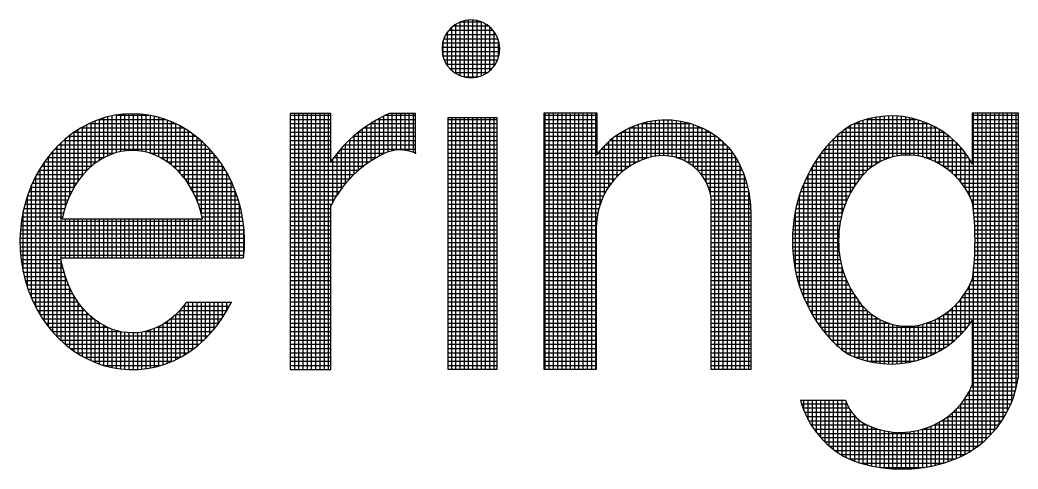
# Model space of a CAD drawing. Header units: inches. Extents: x 947 to 1788, y 0 to 594.
# Drawn here: x 1675.568 to 1679.652, y 99.481 to 101.318 of the extents above; entities that cross this region are included whole.
import ezdxf

# ---------------------------------------------------------------- set-up
doc = ezdxf.new("R2010")
doc.units = ezdxf.units.IN
doc.header["$MEASUREMENT"] = 0
doc.layers.add('BG ÇÑ±¹Áö¿ª³\xad¹æ±â¼úÁÖ½ÄÈ¸»ç CI', color=7, linetype='Continuous')

msp = doc.modelspace()

# ---------------------------------------------------------------- linework, layer by layer
at = {"layer": 'BG ÇÑ±¹Áö¿ª³\xad¹æ±â¼úÁÖ½ÄÈ¸»ç CI', "color": 7, "linetype": 'Continuous', "lineweight": 25}
for p, q in [((1677.3409, 101.2939), (1677.4853, 101.2939)), ((1677.3517, 101.0993), (1677.3517, 101.3013)), ((1677.3691, 101.0906), (1677.3691, 101.31)), ((1677.3723, 101.3112), (1677.4538, 101.3112)), ((1677.3865, 101.0851), (1677.3865, 101.3155)), ((1677.4038, 101.0825), (1677.4038, 101.3181)), ((1677.4212, 101.0824), (1677.4212, 101.3182)), ((1677.4386, 101.0849), (1677.4386, 101.3157)), ((1677.4559, 101.0902), (1677.4559, 101.3104)), ((1677.4733, 101.0986), (1677.4733, 101.302)), ((1677.3106, 101.2591), (1677.5156, 101.2591)), ((1677.317, 101.1314), (1677.317, 101.2692)), ((1677.3227, 101.2765), (1677.5034, 101.2765)), ((1677.3344, 101.1121), (1677.3344, 101.2885)), ((1677.4907, 101.1111), (1677.4907, 101.2894)), ((1677.508, 101.1299), (1677.508, 101.2707)), ((1677.2974, 101.2244), (1677.5288, 101.2244)), ((1677.2996, 101.167), (1677.2996, 101.2336)), ((1677.3024, 101.2418), (1677.5237, 101.2418)), ((1677.5254, 101.1635), (1677.5254, 101.2371)), ((1677.2951, 101.207), (1677.5311, 101.207)), ((1677.2953, 101.1897), (1677.5308, 101.1897)), ((1677.2982, 101.1723), (1677.5279, 101.1723)), ((1677.3039, 101.155), (1677.5222, 101.155)), ((1677.3129, 101.1376), (1677.5132, 101.1376)), ((1677.3261, 101.1202), (1677.5, 101.1202)), ((1677.3462, 101.1029), (1677.48, 101.1029)), ((1677.385, 101.0855), (1677.4412, 101.0855)), ((1675.9555, 100.9286), (1675.9197, 100.9205)), ((1675.9452, 100.7699), (1675.9452, 100.9263)), ((1675.9912, 100.9334), (1675.9555, 100.9286)), ((1675.96, 100.9292), (1676.0954, 100.9292)), ((1675.9626, 100.7756), (1675.9626, 100.9296)), ((1675.9799, 100.78), (1675.9799, 100.9319)), ((1676.0265, 100.935), (1675.9912, 100.9334)), ((1675.9973, 100.7827), (1675.9973, 100.9337)), ((1676.0147, 100.7842), (1676.0147, 100.9345)), ((1676.0612, 100.9336), (1676.0265, 100.935)), ((1676.032, 100.7846), (1676.032, 100.9348)), ((1676.0494, 100.7837), (1676.0494, 100.9341)), ((1676.0948, 100.9293), (1676.0612, 100.9336)), ((1676.0668, 100.7812), (1676.0668, 100.9329)), ((1676.0841, 100.7776), (1676.0841, 100.9307)), ((1676.1273, 100.9225), (1676.0948, 100.9293)), ((1676.1015, 100.7727), (1676.1015, 100.9279)), ((1676.6739, 100.9353), (1676.6739, 99.8879)), ((1676.8404, 100.9353), (1676.6739, 100.9353)), ((1676.6739, 100.9292), (1676.8404, 100.9292)), ((1676.6745, 99.8879), (1676.6745, 100.9353)), ((1676.6919, 99.8879), (1676.6919, 100.9353)), ((1676.7093, 99.8879), (1676.7093, 100.9353)), ((1676.7266, 99.8879), (1676.7266, 100.9353)), ((1676.744, 99.8879), (1676.744, 100.9353)), ((1676.7613, 99.8879), (1676.7613, 100.9353)), ((1676.7787, 99.8879), (1676.7787, 100.9353)), ((1676.7961, 99.8879), (1676.7961, 100.9353)), ((1676.8134, 99.8879), (1676.8134, 100.9353)), ((1676.8308, 99.8879), (1676.8308, 100.9353)), ((1676.8404, 100.7401), (1676.8404, 100.9353)), ((1677.0649, 100.9292), (1677.1867, 100.9292)), ((1677.0739, 100.7785), (1677.0739, 100.9334)), ((1677.1867, 100.9353), (1677.0783, 100.9353)), ((1677.0913, 100.7833), (1677.0913, 100.9353)), ((1677.1086, 100.7859), (1677.1086, 100.9353)), ((1677.126, 100.7866), (1677.126, 100.9353)), ((1677.1434, 100.7853), (1677.1434, 100.9353)), ((1677.1607, 100.7819), (1677.1607, 100.9353)), ((1677.1781, 100.7765), (1677.1781, 100.9353)), ((1677.1867, 100.7729), (1677.1867, 100.9353)), ((1677.7135, 99.8879), (1677.7135, 100.9383)), ((1677.7135, 100.9383), (1677.9284, 100.9383)), ((1677.7135, 100.9292), (1677.9284, 100.9292)), ((1677.7164, 99.8879), (1677.7164, 100.9383)), ((1677.7338, 99.8879), (1677.7338, 100.9383)), ((1677.7511, 99.8879), (1677.7511, 100.9383)), ((1677.7685, 99.8879), (1677.7685, 100.9383)), ((1677.7859, 99.8879), (1677.7859, 100.9383)), ((1677.8032, 99.8879), (1677.8032, 100.9383)), ((1677.8206, 99.8879), (1677.8206, 100.9383)), ((1677.8379, 99.8879), (1677.8379, 100.9383)), ((1677.8553, 99.8879), (1677.8553, 100.9383)), ((1677.8727, 99.8879), (1677.8727, 100.9383)), ((1677.89, 99.8879), (1677.89, 100.9383)), ((1677.9074, 99.8879), (1677.9074, 100.9383)), ((1677.9248, 99.8879), (1677.9248, 100.9383)), ((1677.9284, 100.9383), (1677.9284, 100.7681)), ((1679.1229, 100.7534), (1679.1229, 100.9257)), ((1679.1403, 100.7585), (1679.1403, 100.9258)), ((1679.4659, 100.7284), (1679.4659, 100.9389)), ((1679.4659, 100.9389), (1679.6521, 100.9389)), ((1679.4659, 100.9292), (1679.6521, 100.9292)), ((1679.4702, 100.5323), (1679.4702, 100.9389)), ((1679.4876, 99.5743), (1679.4876, 100.9389)), ((1679.5049, 99.5881), (1679.5049, 100.9389)), ((1679.5223, 99.6035), (1679.5223, 100.9389)), ((1679.5397, 99.6207), (1679.5397, 100.9389)), ((1679.557, 99.6401), (1679.557, 100.9389)), ((1679.5744, 99.6622), (1679.5744, 100.9389)), ((1679.5918, 99.6878), (1679.5918, 100.9389)), ((1679.6091, 99.7182), (1679.6091, 100.9389)), ((1679.6265, 99.7564), (1679.6265, 100.9389)), ((1679.6439, 99.8105), (1679.6439, 100.9389)), ((1679.6521, 100.9389), (1679.6521, 99.8526)), ((1675.8493, 100.8942), (1675.8154, 100.8761)), ((1675.841, 100.7017), (1675.841, 100.8898)), ((1675.8841, 100.909), (1675.8493, 100.8942)), ((1675.85, 100.8945), (1676.2038, 100.8945)), ((1675.8584, 100.718), (1675.8584, 100.8981)), ((1675.8758, 100.732), (1675.8758, 100.9054)), ((1675.9197, 100.9205), (1675.8841, 100.909)), ((1675.8929, 100.9119), (1676.1621, 100.9119)), ((1675.8931, 100.7442), (1675.8931, 100.9119)), ((1675.9105, 100.7546), (1675.9105, 100.9175)), ((1675.9279, 100.7629), (1675.9279, 100.9223)), ((1676.1189, 100.7665), (1676.1189, 100.9243)), ((1676.1593, 100.913), (1676.1273, 100.9225)), ((1676.1362, 100.7584), (1676.1362, 100.9198)), ((1676.1536, 100.7489), (1676.1536, 100.9147)), ((1676.1913, 100.9005), (1676.1593, 100.913)), ((1676.171, 100.7378), (1676.171, 100.9084)), ((1676.1883, 100.7249), (1676.1883, 100.9017)), ((1676.2232, 100.885), (1676.1913, 100.9005)), ((1676.2057, 100.7094), (1676.2057, 100.8936)), ((1676.223, 100.6915), (1676.223, 100.8851)), ((1676.2546, 100.8665), (1676.2232, 100.885)), ((1676.6739, 100.9119), (1676.8404, 100.9119)), ((1676.6739, 100.8945), (1676.8404, 100.8945)), ((1677.002, 100.8945), (1677.1867, 100.8945)), ((1677.0044, 100.7419), (1677.0044, 100.896)), ((1677.0218, 100.7528), (1677.0218, 100.9066)), ((1677.0311, 100.9119), (1677.1867, 100.9119)), ((1677.0392, 100.7626), (1677.0392, 100.9163)), ((1677.0565, 100.7715), (1677.0565, 100.9252)), ((1677.3201, 100.9188), (1677.5198, 100.9188)), ((1677.3201, 99.8879), (1677.3201, 100.9188)), ((1677.3201, 100.9119), (1677.5198, 100.9119)), ((1677.3201, 100.8945), (1677.5198, 100.8945)), ((1677.3344, 99.8879), (1677.3344, 100.9188)), ((1677.3517, 99.8879), (1677.3517, 100.9188)), ((1677.3691, 99.8879), (1677.3691, 100.9188)), ((1677.3865, 99.8879), (1677.3865, 100.9188)), ((1677.4038, 99.8879), (1677.4038, 100.9188)), ((1677.4212, 99.8879), (1677.4212, 100.9188)), ((1677.4386, 99.8879), (1677.4386, 100.9188)), ((1677.4559, 99.8879), (1677.4559, 100.9188)), ((1677.4733, 99.8879), (1677.4733, 100.9188)), ((1677.4907, 99.8879), (1677.4907, 100.9188)), ((1677.508, 99.8879), (1677.508, 100.9188)), ((1677.5198, 100.9188), (1677.5198, 99.8879)), ((1677.7135, 100.9119), (1677.9284, 100.9119)), ((1677.7135, 100.8945), (1677.9284, 100.8945)), ((1678.0984, 100.7395), (1678.0984, 100.8908)), ((1678.1102, 100.8945), (1678.3106, 100.8945)), ((1678.1158, 100.7468), (1678.1158, 100.8961)), ((1678.1331, 100.753), (1678.1331, 100.9004)), ((1678.1505, 100.7579), (1678.1505, 100.9039)), ((1678.1679, 100.7613), (1678.1679, 100.9064)), ((1678.1852, 100.7631), (1678.1852, 100.9081)), ((1678.2026, 100.7634), (1678.2026, 100.9089)), ((1678.22, 100.7622), (1678.22, 100.9089)), ((1678.2373, 100.7595), (1678.2373, 100.908)), ((1678.2547, 100.7552), (1678.2547, 100.9062)), ((1678.2721, 100.7492), (1678.2721, 100.9036)), ((1678.2894, 100.7413), (1678.2894, 100.9001)), ((1678.3068, 100.7312), (1678.3068, 100.8956)), ((1678.3242, 100.7186), (1678.3242, 100.8902)), ((1678.9666, 100.6113), (1678.9666, 100.8866)), ((1678.9828, 100.8945), (1679.2843, 100.8945)), ((1678.984, 100.6403), (1678.984, 100.895)), ((1679.0014, 100.6647), (1679.0014, 100.902)), ((1679.0187, 100.6858), (1679.0187, 100.908)), ((1679.0318, 100.9119), (1679.2354, 100.9119)), ((1679.0361, 100.7032), (1679.0361, 100.913)), ((1679.0535, 100.7174), (1679.0535, 100.9172)), ((1679.0708, 100.7292), (1679.0708, 100.9206)), ((1679.0882, 100.7389), (1679.0882, 100.9231)), ((1679.1056, 100.747), (1679.1056, 100.9248)), ((1679.1576, 100.7622), (1679.1576, 100.925)), ((1679.175, 100.7646), (1679.175, 100.9235)), ((1679.1924, 100.7657), (1679.1924, 100.9212)), ((1679.2097, 100.7656), (1679.2097, 100.9181)), ((1679.2271, 100.7643), (1679.2271, 100.9141)), ((1679.2445, 100.7617), (1679.2445, 100.9092)), ((1679.2618, 100.7578), (1679.2618, 100.9034)), ((1679.2792, 100.7526), (1679.2792, 100.8967)), ((1679.2966, 100.746), (1679.2966, 100.8889)), ((1679.4659, 100.9119), (1679.6521, 100.9119)), ((1679.4659, 100.8945), (1679.6521, 100.8945)), ((1675.7829, 100.8549), (1675.752, 100.8308)), ((1675.7716, 100.5999), (1675.7716, 100.8461)), ((1675.8154, 100.8761), (1675.7829, 100.8549)), ((1675.7889, 100.6332), (1675.7889, 100.8589)), ((1675.7903, 100.8598), (1676.2641, 100.8598)), ((1675.8063, 100.6602), (1675.8063, 100.8702)), ((1675.8173, 100.8771), (1676.2366, 100.8771)), ((1675.8237, 100.6827), (1675.8237, 100.8805)), ((1676.2404, 100.6705), (1676.2404, 100.8749)), ((1676.2852, 100.8448), (1676.2546, 100.8665)), ((1676.2578, 100.6458), (1676.2578, 100.8642)), ((1676.2751, 100.6161), (1676.2751, 100.8519)), ((1676.3145, 100.8201), (1676.2852, 100.8448)), ((1676.6739, 100.8771), (1676.8404, 100.8771)), ((1676.6739, 100.8598), (1676.8404, 100.8598)), ((1676.935, 100.6866), (1676.935, 100.8446)), ((1676.9524, 100.7025), (1676.9524, 100.859)), ((1676.9533, 100.8598), (1677.1867, 100.8598)), ((1676.9697, 100.7169), (1676.9697, 100.8724)), ((1676.9763, 100.8771), (1677.1867, 100.8771)), ((1676.9871, 100.73), (1676.9871, 100.8847)), ((1677.3201, 100.8771), (1677.5198, 100.8771)), ((1677.3201, 100.8598), (1677.5198, 100.8598)), ((1677.7135, 100.8771), (1677.9284, 100.8771)), ((1677.7135, 100.8598), (1677.9284, 100.8598)), ((1678.0116, 100.6783), (1678.0116, 100.8476)), ((1678.029, 100.6946), (1678.029, 100.8588)), ((1678.0306, 100.8598), (1678.3902, 100.8598)), ((1678.0463, 100.7085), (1678.0463, 100.8685)), ((1678.0637, 100.7205), (1678.0637, 100.877)), ((1678.0639, 100.8771), (1678.357, 100.8771)), ((1678.081, 100.7307), (1678.081, 100.8844)), ((1678.3415, 100.7027), (1678.3415, 100.8837)), ((1678.3589, 100.6823), (1678.3589, 100.8763)), ((1678.3762, 100.6545), (1678.3762, 100.8676)), ((1678.3936, 100.6066), (1678.3936, 100.8577)), ((1678.411, 99.8879), (1678.411, 100.8465)), ((1678.9145, 99.9836), (1678.9145, 100.8477)), ((1678.929, 100.8598), (1679.3472, 100.8598)), ((1678.9319, 100.5249), (1678.9319, 100.862)), ((1678.9493, 100.5752), (1678.9493, 100.875)), ((1678.9523, 100.8771), (1679.3193, 100.8771)), ((1679.3139, 100.7381), (1679.3139, 100.8801)), ((1679.3313, 100.7289), (1679.3313, 100.8701)), ((1679.3487, 100.7182), (1679.3487, 100.8587)), ((1679.366, 100.7057), (1679.366, 100.846)), ((1679.4659, 100.8771), (1679.6521, 100.8771)), ((1679.4659, 100.8598), (1679.6521, 100.8598)), ((1675.7231, 100.804), (1675.6964, 100.775)), ((1675.752, 100.8308), (1675.7231, 100.804)), ((1675.727, 100.8077), (1676.3271, 100.8077)), ((1675.7368, 100.345), (1675.7368, 100.8167)), ((1675.7458, 100.825), (1676.3087, 100.825)), ((1675.7542, 100.5567), (1675.7542, 100.8325)), ((1675.7669, 100.8424), (1676.288, 100.8424)), ((1676.2925, 100.5776), (1676.2925, 100.8386)), ((1676.3099, 100.5235), (1676.3099, 100.8241)), ((1676.3424, 100.7925), (1676.3145, 100.8201)), ((1676.3272, 100.345), (1676.3272, 100.8076)), ((1676.6739, 100.8424), (1676.8404, 100.8424)), ((1676.6739, 100.825), (1676.8404, 100.825)), ((1676.6739, 100.8077), (1676.8404, 100.8077)), ((1676.896, 100.8077), (1677.1867, 100.8077)), ((1676.9003, 100.6495), (1676.9003, 100.812)), ((1676.9134, 100.825), (1677.1867, 100.825)), ((1676.9176, 100.6691), (1676.9176, 100.829)), ((1676.9324, 100.8424), (1677.1867, 100.8424)), ((1677.3201, 100.8424), (1677.5198, 100.8424)), ((1677.3201, 100.825), (1677.5198, 100.825)), ((1677.3201, 100.8077), (1677.5198, 100.8077)), ((1677.7135, 100.8424), (1677.9284, 100.8424)), ((1677.7135, 100.825), (1677.9284, 100.825)), ((1677.7135, 100.8077), (1677.9284, 100.8077)), ((1677.9595, 100.6067), (1677.9595, 100.8042)), ((1677.963, 100.8077), (1678.4579, 100.8077)), ((1677.9769, 100.6359), (1677.9769, 100.8206)), ((1677.982, 100.825), (1678.4389, 100.825)), ((1677.9942, 100.6591), (1677.9942, 100.835)), ((1678.0041, 100.8424), (1678.4167, 100.8424)), ((1678.4283, 99.8879), (1678.4283, 100.8336)), ((1678.4457, 99.8879), (1678.4457, 100.8191)), ((1678.8746, 100.8077), (1679.4083, 100.8077)), ((1678.8798, 100.0176), (1678.8798, 100.8136)), ((1678.8905, 100.825), (1679.3907, 100.825)), ((1678.8972, 99.9996), (1678.8972, 100.8317)), ((1678.9086, 100.8424), (1679.3706, 100.8424)), ((1679.3834, 100.6913), (1679.3834, 100.8316)), ((1679.4007, 100.6744), (1679.4007, 100.8154)), ((1679.4659, 100.8424), (1679.6521, 100.8424)), ((1679.4659, 100.825), (1679.6521, 100.825)), ((1679.4659, 100.8077), (1679.6521, 100.8077)), ((1675.6964, 100.775), (1675.6722, 100.7439)), ((1675.6949, 100.7729), (1675.9536, 100.7729)), ((1675.7021, 100.0415), (1675.7021, 100.7811)), ((1675.7105, 100.7903), (1676.3443, 100.7903)), ((1675.7195, 100.0231), (1675.7195, 100.8001)), ((1675.934, 100.7659), (1675.9108, 100.7548)), ((1675.9574, 100.7743), (1675.934, 100.7659)), ((1675.981, 100.7802), (1675.9574, 100.7743)), ((1676.0043, 100.7837), (1675.981, 100.7802)), ((1676.0272, 100.7848), (1676.0043, 100.7837)), ((1676.0502, 100.7837), (1676.0272, 100.7848)), ((1676.0735, 100.7802), (1676.0502, 100.7837)), ((1676.097, 100.7743), (1676.0735, 100.7802)), ((1676.1205, 100.7659), (1676.097, 100.7743)), ((1676.1009, 100.7729), (1676.3593, 100.7729)), ((1676.1437, 100.7548), (1676.1205, 100.7659)), ((1676.3684, 100.7622), (1676.3424, 100.7925)), ((1676.3446, 100.345), (1676.3446, 100.79)), ((1676.362, 100.345), (1676.362, 100.7698)), ((1676.3924, 100.7295), (1676.3684, 100.7622)), ((1676.6739, 100.7903), (1676.8404, 100.7903)), ((1676.6739, 100.7729), (1676.8404, 100.7729)), ((1676.8653, 100.7729), (1677.0596, 100.7729)), ((1676.8655, 100.6027), (1676.8655, 100.7733)), ((1676.88, 100.7903), (1677.1867, 100.7903)), ((1676.8829, 100.6276), (1676.8829, 100.7935)), ((1677.3201, 100.7903), (1677.5198, 100.7903)), ((1677.3201, 100.7729), (1677.5198, 100.7729)), ((1677.7135, 100.7903), (1677.9284, 100.7903)), ((1677.7135, 100.7729), (1677.9284, 100.7729)), ((1677.9321, 100.7729), (1678.4864, 100.7729)), ((1677.9421, 100.5661), (1677.9421, 100.7853)), ((1677.9465, 100.7903), (1678.474, 100.7903)), ((1678.4631, 99.8879), (1678.4631, 100.8024)), ((1678.4804, 99.8879), (1678.4804, 100.7815)), ((1678.8451, 100.0603), (1678.8451, 100.771)), ((1678.8465, 100.7729), (1679.4374, 100.7729)), ((1678.86, 100.7903), (1679.4237, 100.7903)), ((1678.8624, 100.0379), (1678.8624, 100.7933)), ((1679.4181, 100.6545), (1679.4181, 100.7969)), ((1679.4355, 100.6305), (1679.4355, 100.7756)), ((1679.4659, 100.7903), (1679.6521, 100.7903)), ((1679.4659, 100.7729), (1679.6521, 100.7729)), ((1675.6722, 100.7439), (1675.6504, 100.7112)), ((1675.6674, 100.0864), (1675.6674, 100.7367)), ((1675.6684, 100.7382), (1675.8841, 100.7382)), ((1675.6813, 100.7556), (1675.9124, 100.7556)), ((1675.6847, 100.0627), (1675.6847, 100.76)), ((1675.8665, 100.7252), (1675.8458, 100.7068)), ((1675.8882, 100.7412), (1675.8665, 100.7252)), ((1675.9108, 100.7548), (1675.8882, 100.7412)), ((1676.1421, 100.7556), (1676.3733, 100.7556)), ((1676.1662, 100.7412), (1676.1437, 100.7548)), ((1676.188, 100.7252), (1676.1662, 100.7412)), ((1676.1703, 100.7382), (1676.386, 100.7382)), ((1676.2086, 100.7068), (1676.188, 100.7252)), ((1676.3793, 100.345), (1676.3793, 100.7473)), ((1676.4139, 100.6945), (1676.3924, 100.7295)), ((1676.3967, 100.345), (1676.3967, 100.7224)), ((1676.6739, 100.7556), (1676.8404, 100.7556)), ((1676.6739, 100.7382), (1676.9988, 100.7382)), ((1676.8482, 100.5739), (1676.8482, 100.7509)), ((1676.8516, 100.7556), (1677.0266, 100.7556)), ((1677.3201, 100.7556), (1677.5198, 100.7556)), ((1677.3201, 100.7382), (1677.5198, 100.7382)), ((1677.7135, 100.7556), (1678.1416, 100.7556)), ((1677.7135, 100.7382), (1678.0957, 100.7382)), ((1678.2534, 100.7556), (1678.4975, 100.7556)), ((1678.2951, 100.7382), (1678.5075, 100.7382)), ((1678.4978, 99.8879), (1678.4978, 100.7551)), ((1678.5152, 99.8879), (1678.5152, 100.7235)), ((1678.8225, 100.7382), (1679.0868, 100.7382)), ((1678.8277, 100.085), (1678.8277, 100.7462)), ((1678.8341, 100.7556), (1679.1297, 100.7556)), ((1679.2699, 100.7556), (1679.4496, 100.7556)), ((1679.3138, 100.7382), (1679.4604, 100.7382)), ((1679.4528, 100.6002), (1679.4528, 100.7505)), ((1679.4659, 100.7556), (1679.6521, 100.7556)), ((1679.4659, 100.7382), (1679.6521, 100.7382)), ((1675.6504, 100.7112), (1675.6313, 100.6774)), ((1675.6362, 100.6861), (1675.8264, 100.6861)), ((1675.646, 100.7035), (1675.8427, 100.7035)), ((1675.65, 100.1129), (1675.65, 100.7105)), ((1675.6568, 100.7208), (1675.8616, 100.7208)), ((1675.8265, 100.6862), (1675.8087, 100.6638)), ((1675.8458, 100.7068), (1675.8265, 100.6862)), ((1676.1929, 100.7208), (1676.3977, 100.7208)), ((1676.228, 100.6862), (1676.2086, 100.7068)), ((1676.2117, 100.7035), (1676.4084, 100.7035)), ((1676.2458, 100.6638), (1676.228, 100.6862)), ((1676.2281, 100.6861), (1676.4182, 100.6861)), ((1676.4328, 100.6578), (1676.4139, 100.6945)), ((1676.4141, 100.345), (1676.4141, 100.6942)), ((1676.6739, 100.7208), (1676.9747, 100.7208)), ((1676.6739, 100.7035), (1676.9534, 100.7035)), ((1676.6739, 100.6861), (1676.9344, 100.6861)), ((1677.3201, 100.7208), (1677.5198, 100.7208)), ((1677.3201, 100.7035), (1677.5198, 100.7035)), ((1677.3201, 100.6861), (1677.5198, 100.6861)), ((1677.7135, 100.7208), (1678.0643, 100.7208)), ((1677.7135, 100.7035), (1678.0397, 100.7035)), ((1677.7135, 100.6861), (1678.0195, 100.6861)), ((1678.3213, 100.7208), (1678.5164, 100.7208)), ((1678.3408, 100.7035), (1678.5244, 100.7035)), ((1678.356, 100.6861), (1678.5314, 100.6861)), ((1678.5325, 99.8879), (1678.5325, 100.6831)), ((1678.7927, 100.6861), (1679.019, 100.6861)), ((1678.793, 100.1446), (1678.793, 100.6866)), ((1678.8019, 100.7035), (1679.0364, 100.7035)), ((1678.8104, 100.1128), (1678.8104, 100.7184)), ((1678.8118, 100.7208), (1679.0583, 100.7208)), ((1679.3446, 100.7208), (1679.6521, 100.7208)), ((1679.3689, 100.7035), (1679.6521, 100.7035)), ((1679.389, 100.6861), (1679.6521, 100.6861)), ((1675.6148, 100.6426), (1675.601, 100.6074)), ((1675.6313, 100.6774), (1675.6148, 100.6426)), ((1675.6153, 100.1796), (1675.6153, 100.6436)), ((1675.619, 100.6514), (1675.8004, 100.6514)), ((1675.6272, 100.6687), (1675.8126, 100.6687)), ((1675.6327, 100.1434), (1675.6327, 100.6798)), ((1675.7926, 100.6397), (1675.7783, 100.6142)), ((1675.8087, 100.6638), (1675.7926, 100.6397)), ((1676.2418, 100.6687), (1676.4272, 100.6687)), ((1676.2619, 100.6397), (1676.2458, 100.6638)), ((1676.2541, 100.6514), (1676.4355, 100.6514)), ((1676.2762, 100.6142), (1676.2619, 100.6397)), ((1676.4314, 100.345), (1676.4314, 100.6605)), ((1676.449, 100.6196), (1676.4328, 100.6578)), ((1676.6739, 100.6687), (1676.9173, 100.6687)), ((1676.6739, 100.6514), (1676.9018, 100.6514)), ((1677.3201, 100.6687), (1677.5198, 100.6687)), ((1677.3201, 100.6514), (1677.5198, 100.6514)), ((1677.7135, 100.6687), (1678.0025, 100.6687)), ((1677.7135, 100.6514), (1677.988, 100.6514)), ((1678.3681, 100.6687), (1678.5375, 100.6687)), ((1678.3778, 100.6514), (1678.5428, 100.6514)), ((1678.7756, 100.182), (1678.7756, 100.6492)), ((1678.7765, 100.6514), (1678.9915, 100.6514)), ((1678.7843, 100.6687), (1679.0045, 100.6687)), ((1679.406, 100.6687), (1679.6521, 100.6687)), ((1679.4206, 100.6514), (1679.6521, 100.6514)), ((1675.601, 100.6074), (1675.5898, 100.572)), ((1675.5984, 100.5993), (1675.7713, 100.5993)), ((1675.6046, 100.6167), (1675.7796, 100.6167)), ((1675.6115, 100.634), (1675.7894, 100.634)), ((1675.7783, 100.6142), (1675.7659, 100.5878)), ((1676.2651, 100.634), (1676.4429, 100.634)), ((1676.2748, 100.6167), (1676.45, 100.6167)), ((1676.2886, 100.5878), (1676.2762, 100.6142)), ((1676.2832, 100.5993), (1676.4559, 100.5993)), ((1676.4488, 100.345), (1676.4488, 100.62)), ((1676.4623, 100.5803), (1676.449, 100.6196)), ((1676.6739, 100.634), (1676.8878, 100.634)), ((1676.6739, 100.6167), (1676.875, 100.6167)), ((1676.6739, 100.5993), (1676.8633, 100.5993)), ((1677.3201, 100.634), (1677.5198, 100.634)), ((1677.3201, 100.6167), (1677.5198, 100.6167)), ((1677.3201, 100.5993), (1677.5198, 100.5993)), ((1677.7135, 100.634), (1677.9756, 100.634)), ((1677.7135, 100.6167), (1677.9649, 100.6167)), ((1677.7135, 100.5993), (1677.9558, 100.5993)), ((1678.3854, 100.634), (1678.5473, 100.634)), ((1678.3911, 100.6167), (1678.551, 100.6167)), ((1678.3951, 100.5993), (1678.554, 100.5993)), ((1678.5499, 99.8879), (1678.5499, 100.6223)), ((1678.7571, 100.5993), (1678.9604, 100.5993)), ((1678.7583, 100.2284), (1678.7583, 100.6028)), ((1678.763, 100.6167), (1678.9696, 100.6167)), ((1678.7695, 100.634), (1678.9799, 100.634)), ((1679.4331, 100.634), (1679.6521, 100.634)), ((1679.444, 100.6167), (1679.6521, 100.6167)), ((1679.4533, 100.5993), (1679.6521, 100.5993)), ((1675.5898, 100.572), (1675.5808, 100.5358)), ((1675.5879, 100.5646), (1675.7569, 100.5646)), ((1675.5929, 100.5819), (1675.7636, 100.5819)), ((1675.5979, 100.2254), (1675.5979, 100.5977)), ((1675.7554, 100.5606), (1675.7469, 100.533)), ((1675.7659, 100.5878), (1675.7554, 100.5606)), ((1676.2991, 100.5606), (1676.2886, 100.5878)), ((1676.2908, 100.5819), (1676.4617, 100.5819)), ((1676.2975, 100.5646), (1676.4664, 100.5646)), ((1676.3076, 100.533), (1676.2991, 100.5606)), ((1676.4727, 100.5405), (1676.4623, 100.5803)), ((1676.4661, 100.345), (1676.4661, 100.5655)), ((1676.6739, 100.5819), (1676.8527, 100.5819)), ((1676.6739, 100.5646), (1676.8431, 100.5646)), ((1676.8404, 99.8879), (1676.8404, 100.5592)), ((1677.3201, 100.5819), (1677.5198, 100.5819)), ((1677.3201, 100.5646), (1677.5198, 100.5646)), ((1677.7135, 100.5819), (1677.9481, 100.5819)), ((1677.7135, 100.5646), (1677.9416, 100.5646)), ((1678.3965, 99.8879), (1678.3965, 100.5909)), ((1678.3965, 100.5819), (1678.5562, 100.5819)), ((1678.3965, 100.5646), (1678.5577, 100.5646)), ((1678.7472, 100.5646), (1678.945, 100.5646)), ((1678.7519, 100.5819), (1678.9522, 100.5819)), ((1679.4612, 100.5819), (1679.6521, 100.5819)), ((1679.4666, 100.5646), (1679.6521, 100.5646)), ((1675.5808, 100.5358), (1675.5739, 100.498)), ((1675.5797, 100.5298), (1675.7461, 100.5298)), ((1675.5806, 100.2889), (1675.5806, 100.5347)), ((1675.5836, 100.5472), (1675.7513, 100.5472)), ((1675.7469, 100.533), (1675.7403, 100.5053)), ((1676.3032, 100.5472), (1676.4709, 100.5472)), ((1676.3142, 100.5053), (1676.3076, 100.533)), ((1676.3083, 100.5298), (1676.4747, 100.5298)), ((1676.4802, 100.5004), (1676.4727, 100.5405)), ((1676.6739, 100.5472), (1676.8404, 100.5472)), ((1676.6739, 100.5298), (1676.8404, 100.5298)), ((1677.3201, 100.5472), (1677.5198, 100.5472)), ((1677.3201, 100.5298), (1677.5198, 100.5298)), ((1677.7135, 100.5472), (1677.9363, 100.5472)), ((1677.7135, 100.5298), (1677.9322, 100.5298)), ((1678.3965, 100.5472), (1678.5584, 100.5472)), ((1678.3965, 100.5298), (1678.5585, 100.5298)), ((1678.5585, 100.5414), (1678.5585, 99.8879)), ((1678.7394, 100.5298), (1678.9333, 100.5298)), ((1678.7409, 100.294), (1678.7409, 100.5372)), ((1678.743, 100.5472), (1678.9387, 100.5472)), ((1679.4687, 100.5472), (1679.6521, 100.5472)), ((1679.4704, 100.5298), (1679.6521, 100.5298)), ((1675.5739, 100.498), (1675.5695, 100.4589)), ((1675.5716, 100.4777), (1676.4828, 100.4777)), ((1675.5736, 100.4951), (1676.4808, 100.4951)), ((1675.5765, 100.5125), (1675.742, 100.5125)), ((1675.7403, 100.5053), (1675.7976, 100.5053)), ((1675.7542, 100.345), (1675.7542, 100.5053)), ((1675.7716, 100.345), (1675.7716, 100.5053)), ((1675.7889, 100.345), (1675.7889, 100.5053)), ((1675.7976, 100.5053), (1675.855, 100.5053)), ((1675.8063, 100.345), (1675.8063, 100.5053)), ((1675.8237, 100.345), (1675.8237, 100.5053)), ((1675.841, 100.345), (1675.841, 100.5053)), ((1675.855, 100.5053), (1675.9124, 100.5053)), ((1675.8584, 100.345), (1675.8584, 100.5053)), ((1675.8758, 100.345), (1675.8758, 100.5053)), ((1675.8931, 100.345), (1675.8931, 100.5053)), ((1675.9105, 100.345), (1675.9105, 100.5053)), ((1675.9124, 100.5053), (1675.9698, 100.5053)), ((1675.9279, 100.345), (1675.9279, 100.5053)), ((1675.9452, 100.345), (1675.9452, 100.5053)), ((1675.9626, 100.345), (1675.9626, 100.5053)), ((1675.9698, 100.5053), (1676.0272, 100.5053)), ((1675.9799, 100.345), (1675.9799, 100.5053)), ((1675.9973, 100.345), (1675.9973, 100.5053)), ((1676.0147, 100.345), (1676.0147, 100.5053)), ((1676.0272, 100.5053), (1676.0846, 100.5053)), ((1676.032, 100.345), (1676.032, 100.5053)), ((1676.0494, 100.345), (1676.0494, 100.5053)), ((1676.0668, 100.345), (1676.0668, 100.5053)), ((1676.0841, 100.345), (1676.0841, 100.5053)), ((1676.0846, 100.5053), (1676.142, 100.5053)), ((1676.1015, 100.345), (1676.1015, 100.5053)), ((1676.1189, 100.345), (1676.1189, 100.5053)), ((1676.1362, 100.345), (1676.1362, 100.5053)), ((1676.142, 100.5053), (1676.1994, 100.5053)), ((1676.1536, 100.345), (1676.1536, 100.5053)), ((1676.171, 100.345), (1676.171, 100.5053)), ((1676.1883, 100.345), (1676.1883, 100.5053)), ((1676.1994, 100.5053), (1676.2568, 100.5053)), ((1676.2057, 100.345), (1676.2057, 100.5053)), ((1676.223, 100.345), (1676.223, 100.5053)), ((1676.2404, 100.345), (1676.2404, 100.5053)), ((1676.2568, 100.5053), (1676.3142, 100.5053)), ((1676.2578, 100.345), (1676.2578, 100.5053)), ((1676.2751, 100.345), (1676.2751, 100.5053)), ((1676.2925, 100.345), (1676.2925, 100.5053)), ((1676.3099, 100.345), (1676.3099, 100.5053)), ((1676.3125, 100.5125), (1676.4779, 100.5125)), ((1676.4848, 100.4604), (1676.4802, 100.5004)), ((1676.6739, 100.5125), (1676.8404, 100.5125)), ((1676.6739, 100.4951), (1676.8404, 100.4951)), ((1676.6739, 100.4777), (1676.8404, 100.4777)), ((1677.3201, 100.5125), (1677.5198, 100.5125)), ((1677.3201, 100.4951), (1677.5198, 100.4951)), ((1677.3201, 100.4777), (1677.5198, 100.4777)), ((1677.7135, 100.5125), (1677.9291, 100.5125)), ((1677.7135, 100.4951), (1677.9271, 100.4951)), ((1677.7135, 100.4777), (1677.9261, 100.4777)), ((1678.3965, 100.5125), (1678.5585, 100.5125)), ((1678.3965, 100.4951), (1678.5585, 100.4951)), ((1678.3965, 100.4777), (1678.5585, 100.4777)), ((1678.7319, 100.4777), (1678.922, 100.4777)), ((1678.7339, 100.4951), (1678.925, 100.4951)), ((1678.7364, 100.5125), (1678.9287, 100.5125)), ((1679.472, 100.5125), (1679.6521, 100.5125)), ((1679.4733, 100.4951), (1679.6521, 100.4951)), ((1679.4743, 100.4777), (1679.6521, 100.4777)), ((1675.5695, 100.4589), (1675.5677, 100.4186)), ((1675.5688, 100.443), (1676.4857, 100.443)), ((1675.5697, 100.4604), (1676.4848, 100.4604)), ((1676.4835, 100.3497), (1676.4835, 100.4718)), ((1676.4868, 100.421), (1676.4848, 100.4604)), ((1676.6739, 100.4604), (1676.8404, 100.4604)), ((1676.6739, 100.443), (1676.8404, 100.443)), ((1677.3201, 100.4604), (1677.5198, 100.4604)), ((1677.3201, 100.443), (1677.5198, 100.443)), ((1677.7135, 100.4604), (1677.9261, 100.4604)), ((1677.7135, 100.443), (1677.9261, 100.443)), ((1677.9261, 100.4639), (1677.9261, 99.8879)), ((1678.3965, 100.4604), (1678.5585, 100.4604)), ((1678.3965, 100.443), (1678.5585, 100.443)), ((1678.7294, 100.443), (1678.9184, 100.443)), ((1678.7304, 100.4604), (1678.9198, 100.4604)), ((1679.4751, 100.4604), (1679.6521, 100.4604)), ((1679.4756, 100.443), (1679.6521, 100.443)), ((1675.5677, 100.4186), (1675.5686, 100.3777)), ((1675.5679, 100.4083), (1676.4866, 100.4083)), ((1675.568, 100.4256), (1676.4866, 100.4256)), ((1676.4861, 100.3824), (1676.4868, 100.421)), ((1676.6739, 100.4256), (1676.8404, 100.4256)), ((1676.6739, 100.4083), (1676.8404, 100.4083)), ((1677.3201, 100.4256), (1677.5198, 100.4256)), ((1677.3201, 100.4083), (1677.5198, 100.4083)), ((1677.7135, 100.4256), (1677.9261, 100.4256)), ((1677.7135, 100.4083), (1677.9261, 100.4083)), ((1678.3965, 100.4256), (1678.5585, 100.4256)), ((1678.3965, 100.4083), (1678.5585, 100.4083)), ((1678.7289, 100.4083), (1678.9177, 100.4083)), ((1678.729, 100.4256), (1678.9177, 100.4256)), ((1679.4759, 100.4256), (1679.6521, 100.4256)), ((1679.4759, 100.4083), (1679.6521, 100.4083)), ((1675.5683, 100.3909), (1676.4863, 100.3909)), ((1675.5686, 100.3777), (1675.5724, 100.3363)), ((1675.5689, 100.3736), (1676.4854, 100.3736)), ((1675.5705, 100.3562), (1676.484, 100.3562)), ((1676.4831, 100.345), (1676.4861, 100.3824)), ((1676.6739, 100.3909), (1676.8404, 100.3909)), ((1676.6739, 100.3736), (1676.8404, 100.3736)), ((1676.6739, 100.3562), (1676.8404, 100.3562)), ((1677.3201, 100.3909), (1677.5198, 100.3909)), ((1677.3201, 100.3736), (1677.5198, 100.3736)), ((1677.3201, 100.3562), (1677.5198, 100.3562)), ((1677.7135, 100.3909), (1677.9261, 100.3909)), ((1677.7135, 100.3736), (1677.9261, 100.3736)), ((1677.7135, 100.3562), (1677.9261, 100.3562)), ((1678.3965, 100.3909), (1678.5585, 100.3909)), ((1678.3965, 100.3736), (1678.5585, 100.3736)), ((1678.3965, 100.3562), (1678.5585, 100.3562)), ((1678.7293, 100.3909), (1678.9183, 100.3909)), ((1678.7302, 100.3736), (1678.9196, 100.3736)), ((1678.7316, 100.3562), (1678.9216, 100.3562)), ((1679.4744, 100.3562), (1679.6521, 100.3562)), ((1679.4752, 100.3736), (1679.6521, 100.3736)), ((1679.4757, 100.3909), (1679.6521, 100.3909)), ((1675.5721, 100.3388), (1675.7365, 100.3388)), ((1675.5724, 100.3363), (1675.5791, 100.295)), ((1675.5748, 100.3215), (1675.7395, 100.3215)), ((1675.7396, 100.3206), (1675.7355, 100.345)), ((1675.7355, 100.345), (1675.8102, 100.345)), ((1675.7368, 100.006), (1675.7368, 100.3369)), ((1675.7452, 100.2962), (1675.7396, 100.3206)), ((1675.8102, 100.345), (1675.885, 100.345)), ((1675.885, 100.345), (1675.9598, 100.345)), ((1675.9598, 100.345), (1676.0345, 100.345)), ((1676.0345, 100.345), (1676.1093, 100.345)), ((1676.1093, 100.345), (1676.1841, 100.345)), ((1676.1841, 100.345), (1676.2588, 100.345)), ((1676.2588, 100.345), (1676.3336, 100.345)), ((1676.3336, 100.345), (1676.4084, 100.345)), ((1676.4084, 100.345), (1676.4831, 100.345)), ((1676.6739, 100.3388), (1676.8404, 100.3388)), ((1676.6739, 100.3215), (1676.8404, 100.3215)), ((1677.3201, 100.3388), (1677.5198, 100.3388)), ((1677.3201, 100.3215), (1677.5198, 100.3215)), ((1677.7135, 100.3388), (1677.9261, 100.3388)), ((1677.7135, 100.3215), (1677.9261, 100.3215)), ((1678.3965, 100.3388), (1678.5585, 100.3388)), ((1678.3965, 100.3215), (1678.5585, 100.3215)), ((1678.7335, 100.3388), (1678.9245, 100.3388)), ((1678.736, 100.3215), (1678.9281, 100.3215)), ((1679.4722, 100.3215), (1679.6521, 100.3215)), ((1679.4735, 100.3388), (1679.6521, 100.3388)), ((1675.5776, 100.3041), (1675.7434, 100.3041)), ((1675.5791, 100.295), (1675.5889, 100.254)), ((1675.5811, 100.2867), (1675.7479, 100.2867)), ((1675.7522, 100.272), (1675.7452, 100.2962)), ((1675.7606, 100.2482), (1675.7522, 100.272)), ((1676.6739, 100.3041), (1676.8404, 100.3041)), ((1676.6739, 100.2867), (1676.8404, 100.2867)), ((1677.3201, 100.3041), (1677.5198, 100.3041)), ((1677.3201, 100.2867), (1677.5198, 100.2867)), ((1677.7135, 100.3041), (1677.9261, 100.3041)), ((1677.7135, 100.2867), (1677.9261, 100.2867)), ((1678.3965, 100.3041), (1678.5585, 100.3041)), ((1678.3965, 100.2867), (1678.5585, 100.2867)), ((1678.7389, 100.3041), (1678.9325, 100.3041)), ((1678.7424, 100.2867), (1678.9378, 100.2867)), ((1678.9319, 99.9692), (1678.9319, 100.3063)), ((1679.4689, 100.2867), (1679.6521, 100.2867)), ((1679.4702, 99.5619), (1679.4702, 100.2989)), ((1679.4707, 100.3041), (1679.6521, 100.3041)), ((1675.5852, 100.2694), (1675.7531, 100.2694)), ((1675.5889, 100.254), (1675.6016, 100.2139)), ((1675.5895, 100.252), (1675.7592, 100.252)), ((1675.595, 100.2346), (1675.7663, 100.2346)), ((1675.7542, 99.9905), (1675.7542, 100.2663)), ((1675.7704, 100.225), (1675.7606, 100.2482)), ((1676.6739, 100.2694), (1676.8404, 100.2694)), ((1676.6739, 100.252), (1676.8404, 100.252)), ((1676.6739, 100.2346), (1676.8404, 100.2346)), ((1677.3201, 100.2694), (1677.5198, 100.2694)), ((1677.3201, 100.252), (1677.5198, 100.252)), ((1677.3201, 100.2346), (1677.5198, 100.2346)), ((1677.7135, 100.2694), (1677.9261, 100.2694)), ((1677.7135, 100.252), (1677.9261, 100.252)), ((1677.7135, 100.2346), (1677.9261, 100.2346)), ((1678.3965, 100.2694), (1678.5585, 100.2694)), ((1678.3965, 100.252), (1678.5585, 100.252)), ((1678.3965, 100.2346), (1678.5585, 100.2346)), ((1678.7465, 100.2694), (1678.9439, 100.2694)), ((1678.7511, 100.252), (1678.951, 100.252)), ((1678.7563, 100.2346), (1678.959, 100.2346)), ((1678.9493, 99.9563), (1678.9493, 100.256)), ((1679.4546, 100.2346), (1679.6521, 100.2346)), ((1679.4623, 100.252), (1679.6521, 100.252)), ((1679.4669, 100.2694), (1679.6521, 100.2694)), ((1675.6005, 100.2173), (1675.7742, 100.2173)), ((1675.6016, 100.2139), (1675.6171, 100.1751)), ((1675.6072, 100.1999), (1675.783, 100.1999)), ((1675.7815, 100.2025), (1675.7704, 100.225)), ((1675.7716, 99.9768), (1675.7716, 100.2225)), ((1675.794, 100.181), (1675.7815, 100.2025)), ((1676.6739, 100.2173), (1676.8404, 100.2173)), ((1676.6739, 100.1999), (1676.8404, 100.1999)), ((1677.3201, 100.2173), (1677.5198, 100.2173)), ((1677.3201, 100.1999), (1677.5198, 100.1999)), ((1677.7135, 100.2173), (1677.9261, 100.2173)), ((1677.7135, 100.1999), (1677.9261, 100.1999)), ((1678.3965, 100.2173), (1678.5585, 100.2173)), ((1678.3965, 100.1999), (1678.5585, 100.1999)), ((1678.762, 100.2173), (1678.9681, 100.2173)), ((1678.7684, 100.1999), (1678.9783, 100.1999)), ((1678.9666, 99.9464), (1678.9666, 100.2199)), ((1678.984, 99.9391), (1678.984, 100.1909)), ((1679.4349, 100.1999), (1679.6521, 100.1999)), ((1679.4355, 100.0503), (1679.4355, 100.2008)), ((1679.4455, 100.2173), (1679.6521, 100.2173)), ((1679.4528, 100.0719), (1679.4528, 100.2311)), ((1675.6141, 100.1825), (1675.7931, 100.1825)), ((1675.6171, 100.1751), (1675.6353, 100.1379)), ((1675.622, 100.1652), (1675.8046, 100.1652)), ((1675.7889, 99.9638), (1675.7889, 100.1897)), ((1675.8077, 100.1605), (1675.794, 100.181)), ((1675.8063, 99.9527), (1675.8063, 100.1626)), ((1675.8225, 100.1414), (1675.8077, 100.1605)), ((1676.248, 100.1622), (1676.2343, 100.1442)), ((1676.2404, 99.948), (1676.2404, 100.1522)), ((1676.2664, 100.1622), (1676.248, 100.1622)), ((1676.2578, 99.9588), (1676.2578, 100.1622)), ((1676.2847, 100.1622), (1676.2664, 100.1622)), ((1676.2751, 99.971), (1676.2751, 100.1622)), ((1676.303, 100.1622), (1676.2847, 100.1622)), ((1676.2925, 99.984), (1676.2925, 100.1622)), ((1676.3214, 100.1622), (1676.303, 100.1622)), ((1676.3099, 99.9991), (1676.3099, 100.1622)), ((1676.3397, 100.1622), (1676.3214, 100.1622)), ((1676.3272, 100.0151), (1676.3272, 100.1622)), ((1676.3581, 100.1622), (1676.3397, 100.1622)), ((1676.3446, 100.0331), (1676.3446, 100.1622)), ((1676.3764, 100.1622), (1676.3581, 100.1622)), ((1676.362, 100.0532), (1676.362, 100.1622)), ((1676.3948, 100.1622), (1676.3764, 100.1622)), ((1676.3793, 100.0754), (1676.3793, 100.1622)), ((1676.4131, 100.1622), (1676.3948, 100.1622)), ((1676.3967, 100.1001), (1676.3967, 100.1622)), ((1676.4315, 100.1622), (1676.4131, 100.1622)), ((1676.4141, 100.1288), (1676.4141, 100.1622)), ((1676.4147, 100.1298), (1676.4315, 100.1622)), ((1676.6739, 100.1825), (1676.8404, 100.1825)), ((1676.6739, 100.1652), (1676.8404, 100.1652)), ((1677.3201, 100.1825), (1677.5198, 100.1825)), ((1677.3201, 100.1652), (1677.5198, 100.1652)), ((1677.7135, 100.1825), (1677.9261, 100.1825)), ((1677.7135, 100.1652), (1677.9261, 100.1652)), ((1678.3965, 100.1825), (1678.5585, 100.1825)), ((1678.3965, 100.1652), (1678.5585, 100.1652)), ((1678.7754, 100.1825), (1678.9897, 100.1825)), ((1678.7831, 100.1652), (1679.0024, 100.1652)), ((1679.0014, 99.9326), (1679.0014, 100.1665)), ((1679.4007, 100.0147), (1679.4007, 100.1568)), ((1679.4084, 100.1652), (1679.6521, 100.1652)), ((1679.4181, 100.0314), (1679.4181, 100.1767)), ((1679.4226, 100.1825), (1679.6521, 100.1825)), ((1675.6305, 100.1478), (1675.8175, 100.1478)), ((1675.6353, 100.1379), (1675.6561, 100.1026)), ((1675.6397, 100.1304), (1675.8323, 100.1304)), ((1675.6499, 100.1131), (1675.8493, 100.1131)), ((1675.8383, 100.1237), (1675.8225, 100.1414)), ((1675.8237, 99.9423), (1675.8237, 100.1401)), ((1675.855, 100.1075), (1675.8383, 100.1237)), ((1675.841, 99.933), (1675.841, 100.1211)), ((1676.2034, 100.1112), (1676.1864, 100.0964)), ((1676.2194, 100.1272), (1676.2034, 100.1112)), ((1676.2053, 100.1131), (1676.4045, 100.1131)), ((1676.2057, 99.9293), (1676.2057, 100.1134)), ((1676.2343, 100.1442), (1676.2194, 100.1272)), ((1676.2223, 100.1304), (1676.415, 100.1304)), ((1676.223, 99.9381), (1676.223, 100.1313)), ((1676.237, 100.1478), (1676.424, 100.1478)), ((1676.3954, 100.0981), (1676.4147, 100.1298)), ((1676.6739, 100.1478), (1676.8404, 100.1478)), ((1676.6739, 100.1304), (1676.8404, 100.1304)), ((1676.6739, 100.1131), (1676.8404, 100.1131)), ((1677.3201, 100.1478), (1677.5198, 100.1478)), ((1677.3201, 100.1304), (1677.5198, 100.1304)), ((1677.3201, 100.1131), (1677.5198, 100.1131)), ((1677.7135, 100.1478), (1677.9261, 100.1478)), ((1677.7135, 100.1304), (1677.9261, 100.1304)), ((1677.7135, 100.1131), (1677.9261, 100.1131)), ((1678.3965, 100.1478), (1678.5585, 100.1478)), ((1678.3965, 100.1304), (1678.5585, 100.1304)), ((1678.3965, 100.1131), (1678.5585, 100.1131)), ((1678.7914, 100.1478), (1679.0167, 100.1478)), ((1678.8004, 100.1304), (1679.0335, 100.1304)), ((1678.8102, 100.1131), (1679.0545, 100.1131)), ((1679.0187, 99.9271), (1679.0187, 100.1455)), ((1679.0361, 99.9225), (1679.0361, 100.1281)), ((1679.0535, 99.9186), (1679.0535, 100.1139)), ((1679.3487, 100.1131), (1679.6521, 100.1131)), ((1679.3487, 99.9748), (1679.3487, 100.1131)), ((1679.366, 99.9866), (1679.366, 100.1255)), ((1679.3722, 100.1304), (1679.6521, 100.1304)), ((1679.3834, 99.9999), (1679.3834, 100.14)), ((1679.3918, 100.1478), (1679.6521, 100.1478)), ((1675.6561, 100.1026), (1675.679, 100.0697)), ((1675.6609, 100.0957), (1675.8692, 100.0957)), ((1675.673, 100.0784), (1675.8935, 100.0784)), ((1675.679, 100.0697), (1675.7039, 100.0393)), ((1675.8724, 100.093), (1675.855, 100.1075)), ((1675.8584, 99.9248), (1675.8584, 100.1047)), ((1675.8904, 100.0802), (1675.8724, 100.093)), ((1675.8758, 99.9172), (1675.8758, 100.0906)), ((1675.9089, 100.0691), (1675.8904, 100.0802)), ((1675.8931, 99.911), (1675.8931, 100.0786)), ((1675.9276, 100.0598), (1675.9089, 100.0691)), ((1675.9105, 99.9051), (1675.9105, 100.0683)), ((1676.1495, 100.0713), (1676.1299, 100.0612)), ((1676.1684, 100.0831), (1676.1495, 100.0713)), ((1676.1536, 99.9083), (1676.1536, 100.0739)), ((1676.1608, 100.0784), (1676.3815, 100.0784)), ((1676.1864, 100.0964), (1676.1684, 100.0831)), ((1676.171, 99.9145), (1676.171, 100.085)), ((1676.1854, 100.0957), (1676.3938, 100.0957)), ((1676.1883, 99.9214), (1676.1883, 100.0981)), ((1676.3737, 100.0674), (1676.3954, 100.0981)), ((1676.6739, 100.0957), (1676.8404, 100.0957)), ((1676.6739, 100.0784), (1676.8404, 100.0784)), ((1677.3201, 100.0957), (1677.5198, 100.0957)), ((1677.3201, 100.0784), (1677.5198, 100.0784)), ((1677.7135, 100.0957), (1677.9261, 100.0957)), ((1677.7135, 100.0784), (1677.9261, 100.0784)), ((1678.3965, 100.0957), (1678.5585, 100.0957)), ((1678.3965, 100.0784), (1678.5585, 100.0784)), ((1678.8208, 100.0957), (1679.0817, 100.0957)), ((1678.8322, 100.0784), (1679.1212, 100.0784)), ((1679.0708, 99.9156), (1679.0708, 100.1021)), ((1679.0882, 99.9133), (1679.0882, 100.0923)), ((1679.1056, 99.9118), (1679.1056, 100.0843)), ((1679.1229, 99.911), (1679.1229, 100.0778)), ((1679.1403, 99.911), (1679.1403, 100.0728)), ((1679.1576, 99.9118), (1679.1576, 100.0691)), ((1679.2445, 99.9272), (1679.2445, 100.0695)), ((1679.2618, 99.9327), (1679.2618, 100.0734)), ((1679.2784, 100.0784), (1679.4576, 100.0784)), ((1679.2792, 99.9391), (1679.2792, 100.0786)), ((1679.2966, 99.9465), (1679.2966, 100.0852)), ((1679.3139, 99.9548), (1679.3139, 100.0931)), ((1679.3191, 100.0957), (1679.6521, 100.0957)), ((1679.3313, 99.9642), (1679.3313, 100.1023)), ((1679.4659, 99.8269), (1679.4659, 100.0904)), ((1679.4659, 100.0784), (1679.6521, 100.0784)), ((1675.6862, 100.061), (1675.9252, 100.061)), ((1675.7004, 100.0436), (1675.9773, 100.0436)), ((1675.7039, 100.0393), (1675.7305, 100.0116)), ((1675.9465, 100.0522), (1675.9276, 100.0598)), ((1675.9279, 99.9006), (1675.9279, 100.0597)), ((1675.9452, 99.8963), (1675.9452, 100.0527)), ((1675.9657, 100.0462), (1675.9465, 100.0522)), ((1675.9626, 99.8935), (1675.9626, 100.0472)), ((1675.9855, 100.0418), (1675.9657, 100.0462)), ((1675.9799, 99.8907), (1675.9799, 100.043)), ((1676.0058, 100.0391), (1675.9855, 100.0418)), ((1675.9973, 99.8894), (1675.9973, 100.0402)), ((1676.0265, 100.0381), (1676.0058, 100.0391)), ((1676.0147, 99.8881), (1676.0147, 100.0386)), ((1676.0474, 100.039), (1676.0265, 100.0381)), ((1676.032, 99.8883), (1676.032, 100.0383)), ((1676.0683, 100.0417), (1676.0474, 100.039)), ((1676.0494, 99.8886), (1676.0494, 100.0392)), ((1676.0668, 99.8902), (1676.0668, 100.0415)), ((1676.0892, 100.0463), (1676.0683, 100.0417)), ((1676.077, 100.0436), (1676.354, 100.0436)), ((1676.0841, 99.8921), (1676.0841, 100.0452)), ((1676.1098, 100.0528), (1676.0892, 100.0463)), ((1676.1015, 99.8952), (1676.1015, 100.0502)), ((1676.1299, 100.0612), (1676.1098, 100.0528)), ((1676.1189, 99.8986), (1676.1189, 100.0566)), ((1676.1294, 100.061), (1676.3684, 100.061)), ((1676.1362, 99.9032), (1676.1362, 100.0645)), ((1676.3228, 100.0105), (1676.3494, 100.038)), ((1676.3494, 100.038), (1676.3737, 100.0674)), ((1676.6739, 100.061), (1676.8404, 100.061)), ((1676.6739, 100.0436), (1676.8404, 100.0436)), ((1677.3201, 100.061), (1677.5198, 100.061)), ((1677.3201, 100.0436), (1677.5198, 100.0436)), ((1677.7135, 100.061), (1677.9261, 100.061)), ((1677.7135, 100.0436), (1677.9261, 100.0436)), ((1678.3965, 100.061), (1678.5585, 100.061)), ((1678.3965, 100.0436), (1678.5585, 100.0436)), ((1678.8446, 100.061), (1679.4444, 100.061)), ((1678.8579, 100.0436), (1679.4296, 100.0436)), ((1679.175, 99.9133), (1679.175, 100.0667)), ((1679.1924, 99.9156), (1679.1924, 100.0655)), ((1679.2097, 99.9187), (1679.2097, 100.0656)), ((1679.2271, 99.9225), (1679.2271, 100.067)), ((1679.4659, 100.061), (1679.6521, 100.061)), ((1679.4659, 100.0436), (1679.6521, 100.0436)), ((1675.7164, 100.0263), (1676.338, 100.0263)), ((1675.7305, 100.0116), (1675.7583, 99.9868)), ((1675.7335, 100.0089), (1676.321, 100.0089)), ((1675.7531, 99.9915), (1676.3013, 99.9915)), ((1675.7583, 99.9868), (1675.7872, 99.9649)), ((1676.2939, 99.985), (1676.3228, 100.0105)), ((1676.6739, 100.0263), (1676.8404, 100.0263)), ((1676.6739, 100.0089), (1676.8404, 100.0089)), ((1676.6739, 99.9915), (1676.8404, 99.9915)), ((1677.3201, 100.0263), (1677.5198, 100.0263)), ((1677.3201, 100.0089), (1677.5198, 100.0089)), ((1677.3201, 99.9915), (1677.5198, 99.9915)), ((1677.7135, 100.0263), (1677.9261, 100.0263)), ((1677.7135, 100.0089), (1677.9261, 100.0089)), ((1677.7135, 99.9915), (1677.9261, 99.9915)), ((1678.3965, 100.0263), (1678.5585, 100.0263)), ((1678.3965, 100.0089), (1678.5585, 100.0089)), ((1678.3965, 99.9915), (1678.5585, 99.9915)), ((1678.8722, 100.0263), (1679.413, 100.0263)), ((1678.8879, 100.0089), (1679.3942, 100.0089)), ((1678.9057, 99.9915), (1679.3727, 99.9915)), ((1679.4659, 100.0263), (1679.6521, 100.0263)), ((1679.4659, 100.0089), (1679.6521, 100.0089)), ((1679.4659, 99.9915), (1679.6521, 99.9915)), ((1675.775, 99.9742), (1676.2793, 99.9742)), ((1675.7872, 99.9649), (1675.8167, 99.946)), ((1675.7999, 99.9568), (1676.2546, 99.9568)), ((1675.8167, 99.946), (1675.8466, 99.93)), ((1676.2303, 99.9417), (1676.263, 99.962)), ((1676.263, 99.962), (1676.2939, 99.985)), ((1676.6739, 99.9742), (1676.8404, 99.9742)), ((1676.6739, 99.9568), (1676.8404, 99.9568)), ((1677.3201, 99.9742), (1677.5198, 99.9742)), ((1677.3201, 99.9568), (1677.5198, 99.9568)), ((1677.7135, 99.9742), (1677.9261, 99.9742)), ((1677.7135, 99.9568), (1677.9261, 99.9568)), ((1678.3965, 99.9742), (1678.5585, 99.9742)), ((1678.3965, 99.9568), (1678.5585, 99.9568)), ((1678.9257, 99.9742), (1679.3477, 99.9742)), ((1678.9485, 99.9568), (1679.3178, 99.9568)), ((1679.4659, 99.9742), (1679.6521, 99.9742)), ((1679.4659, 99.9568), (1679.6521, 99.9568)), ((1675.829, 99.9394), (1676.2257, 99.9394)), ((1675.8466, 99.93), (1675.8774, 99.9165)), ((1675.8647, 99.9221), (1676.19, 99.9221)), ((1675.8774, 99.9165), (1675.9098, 99.9052)), ((1675.9098, 99.9052), (1675.9436, 99.8966)), ((1675.9119, 99.9047), (1676.1413, 99.9047)), ((1676.1245, 99.8997), (1676.1607, 99.9104)), ((1676.1607, 99.9104), (1676.1961, 99.9245)), ((1676.1961, 99.9245), (1676.2303, 99.9417)), ((1676.6739, 99.9394), (1676.8404, 99.9394)), ((1676.6739, 99.9221), (1676.8404, 99.9221)), ((1676.6739, 99.9047), (1676.8404, 99.9047)), ((1677.3201, 99.9394), (1677.5198, 99.9394)), ((1677.3201, 99.9221), (1677.5198, 99.9221)), ((1677.3201, 99.9047), (1677.5198, 99.9047)), ((1677.7135, 99.9394), (1677.9261, 99.9394)), ((1677.7135, 99.9221), (1677.9261, 99.9221)), ((1677.7135, 99.9047), (1677.9261, 99.9047)), ((1678.3965, 99.9394), (1678.5585, 99.9394)), ((1678.3965, 99.9221), (1678.5585, 99.9221)), ((1678.3965, 99.9047), (1678.5585, 99.9047)), ((1678.983, 99.9394), (1679.28, 99.9394)), ((1679.0377, 99.9221), (1679.2253, 99.9221)), ((1679.4659, 99.9394), (1679.6521, 99.9394)), ((1679.4659, 99.9221), (1679.6521, 99.9221)), ((1679.4659, 99.9047), (1679.6521, 99.9047)), ((1675.9436, 99.8966), (1675.9786, 99.8908)), ((1675.9786, 99.8908), (1676.0145, 99.8881)), ((1676.0145, 99.8881), (1676.051, 99.8886)), ((1676.051, 99.8886), (1676.0878, 99.8924)), ((1676.0878, 99.8924), (1676.1245, 99.8997)), ((1676.6739, 99.8879), (1676.8404, 99.8879)), ((1677.5198, 99.8879), (1677.3201, 99.8879)), ((1677.9261, 99.8879), (1677.7135, 99.8879)), ((1678.5585, 99.8879), (1678.3965, 99.8879)), ((1679.4659, 99.8873), (1679.6521, 99.8873)), ((1679.4659, 99.87), (1679.6521, 99.87)), ((1679.4659, 99.8526), (1679.6521, 99.8526)), ((1679.4659, 99.8353), (1679.6492, 99.8353)), ((1679.4434, 99.7832), (1679.6361, 99.7832)), ((1679.4528, 99.5508), (1679.4528, 99.7996)), ((1679.4533, 99.8005), (1679.6412, 99.8005)), ((1679.4619, 99.8179), (1679.6456, 99.8179)), ((1678.7617, 99.7624), (1678.9456, 99.7624)), ((1678.7657, 99.7484), (1678.9512, 99.7484)), ((1678.7756, 99.7204), (1678.7756, 99.7624)), ((1678.793, 99.683), (1678.793, 99.7624)), ((1678.8104, 99.6538), (1678.8104, 99.7624)), ((1678.8277, 99.6295), (1678.8277, 99.7624)), ((1678.8451, 99.6088), (1678.8451, 99.7624)), ((1678.8624, 99.5908), (1678.8624, 99.7624)), ((1678.8798, 99.575), (1678.8798, 99.7624)), ((1678.8972, 99.5611), (1678.8972, 99.7624)), ((1678.9145, 99.5487), (1678.9145, 99.7624)), ((1678.9319, 99.5378), (1678.9319, 99.7624)), ((1678.9493, 99.5281), (1678.9493, 99.7528)), ((1679.4181, 99.5318), (1679.4181, 99.7477)), ((1679.4187, 99.7484), (1679.6232, 99.7484)), ((1679.4319, 99.7658), (1679.6301, 99.7658)), ((1679.4355, 99.5408), (1679.4355, 99.7709)), ((1678.7716, 99.7311), (1678.96, 99.7311)), ((1678.7784, 99.7137), (1678.9714, 99.7137)), ((1678.9666, 99.5196), (1678.9666, 99.7204)), ((1679.3834, 99.5174), (1679.3834, 99.7116)), ((1679.3857, 99.7137), (1679.6067, 99.7137)), ((1679.4007, 99.524), (1679.4007, 99.7283)), ((1679.4034, 99.7311), (1679.6155, 99.7311)), ((1678.7862, 99.6963), (1678.9859, 99.6963)), ((1678.7952, 99.679), (1679.0048, 99.679)), ((1678.8054, 99.6616), (1679.0346, 99.6616)), ((1678.984, 99.5127), (1678.984, 99.6984)), ((1679.0014, 99.5072), (1679.0014, 99.6818)), ((1679.0187, 99.5022), (1679.0187, 99.6697)), ((1679.0361, 99.4978), (1679.0361, 99.6609)), ((1679.3076, 99.6616), (1679.574, 99.6616)), ((1679.3139, 99.4968), (1679.3139, 99.6647)), ((1679.3313, 99.5011), (1679.3313, 99.674)), ((1679.3395, 99.679), (1679.5861, 99.679)), ((1679.3487, 99.506), (1679.3487, 99.6848)), ((1679.3648, 99.6963), (1679.597, 99.6963)), ((1679.366, 99.5114), (1679.366, 99.6973)), ((1678.8168, 99.6442), (1679.0801, 99.6442)), ((1678.8298, 99.6269), (1679.5454, 99.6269)), ((1679.0535, 99.4939), (1679.0535, 99.6535)), ((1679.0708, 99.4905), (1679.0708, 99.6472)), ((1679.0882, 99.4877), (1679.0882, 99.642)), ((1679.1056, 99.4854), (1679.1056, 99.6378)), ((1679.1229, 99.4836), (1679.1229, 99.6347)), ((1679.1403, 99.4823), (1679.1403, 99.6325)), ((1679.1576, 99.4815), (1679.1576, 99.6313)), ((1679.175, 99.4812), (1679.175, 99.631)), ((1679.1924, 99.4814), (1679.1924, 99.6317)), ((1679.2097, 99.482), (1679.2097, 99.6333)), ((1679.2271, 99.4832), (1679.2271, 99.6359)), ((1679.2445, 99.4849), (1679.2445, 99.6395)), ((1679.2618, 99.4871), (1679.2618, 99.6441)), ((1679.2622, 99.6442), (1679.5605, 99.6442)), ((1679.2792, 99.4898), (1679.2792, 99.6498)), ((1679.2966, 99.4931), (1679.2966, 99.6566)), ((1678.8445, 99.6095), (1679.5286, 99.6095)), ((1678.8611, 99.5921), (1679.5097, 99.5921)), ((1678.8801, 99.5748), (1679.4882, 99.5748)), ((1678.9021, 99.5574), (1679.4634, 99.5574)), ((1678.9281, 99.5401), (1679.4341, 99.5401)), ((1678.9601, 99.5227), (1679.3975, 99.5227)), ((1679.0075, 99.5053), (1679.3464, 99.5053)), ((1679.0864, 99.488), (1679.2675, 99.488))]:
    msp.add_line(p, q, dxfattribs=at)
for centre, radius, start, end in [((1677.4131, 101.2003), 0.1182, 0, 180), ((1677.4131, 101.2003), 0.1182, 180, 0), ((1677.3112, 100.409), 0.5756, 113.87, 144.8809), ((1679.1336, 100.5474), 0.3784, 28.5804, 115.7552), ((1678.2104, 100.5563), 0.3527, 42.0809, 143.0927), ((1679.1998, 100.5205), 0.4341, 122.0981, 136.3991), ((1679.3212, 100.4187), 0.5923, 137.3627, 180.2938), ((1677.2662, 100.3419), 0.4781, 116.2531, 152.9592), ((1677.1231, 100.6319), 0.1547, 65.7198, 116.2531), ((1678.1975, 100.5625), 0.201, 8.1307, 107.4625), ((1678.138, 100.5374), 0.4206, 0.5372, 37.3719), ((1679.1998, 100.5205), 0.2453, 70.0414, 136.0456), ((1678.2234, 100.4696), 0.2974, 106.8512, 181.1019), ((1679.1791, 100.4635), 0.306, 20.4054, 70.0414), ((1679.3212, 100.4187), 0.4035, 137.5987, 180.4312), ((1678.2834, 100.4156), 1.1926, 352.5544, 7.4456), ((1679.3212, 100.4126), 0.5923, 179.7062, 222.6373), ((1679.3212, 100.4126), 0.4035, 179.5688, 222.4013), ((1679.1791, 100.3678), 0.306, 289.9586, 339.5946), ((1679.1998, 100.3107), 0.2453, 223.9544, 289.9586), ((1679.1315, 100.3121), 0.4012, 244.2448, 326.4501), ((1679.1998, 100.3107), 0.4341, 223.6009, 236.016), ((1679.1711, 99.9507), 0.3197, 240.2936, 337.2308), ((1679.2333, 99.9124), 0.423, 293.7213, 351.8815), ((1679.1219, 99.8585), 0.3727, 194.9372, 247.0058), ((1679.1202, 99.8236), 0.185, 199.309, 234.4815), ((1679.177, 100.0872), 0.606, 250.6586, 291.9444)]:
    msp.add_arc(centre, radius, start, end, dxfattribs=at)
for p in [(1677.1867, 100.7729), (1677.9284, 100.7681), (1676.4314, 100.1622)]:
    msp.add_point(p, dxfattribs=at)

doc.saveas('drawing.dxf')
